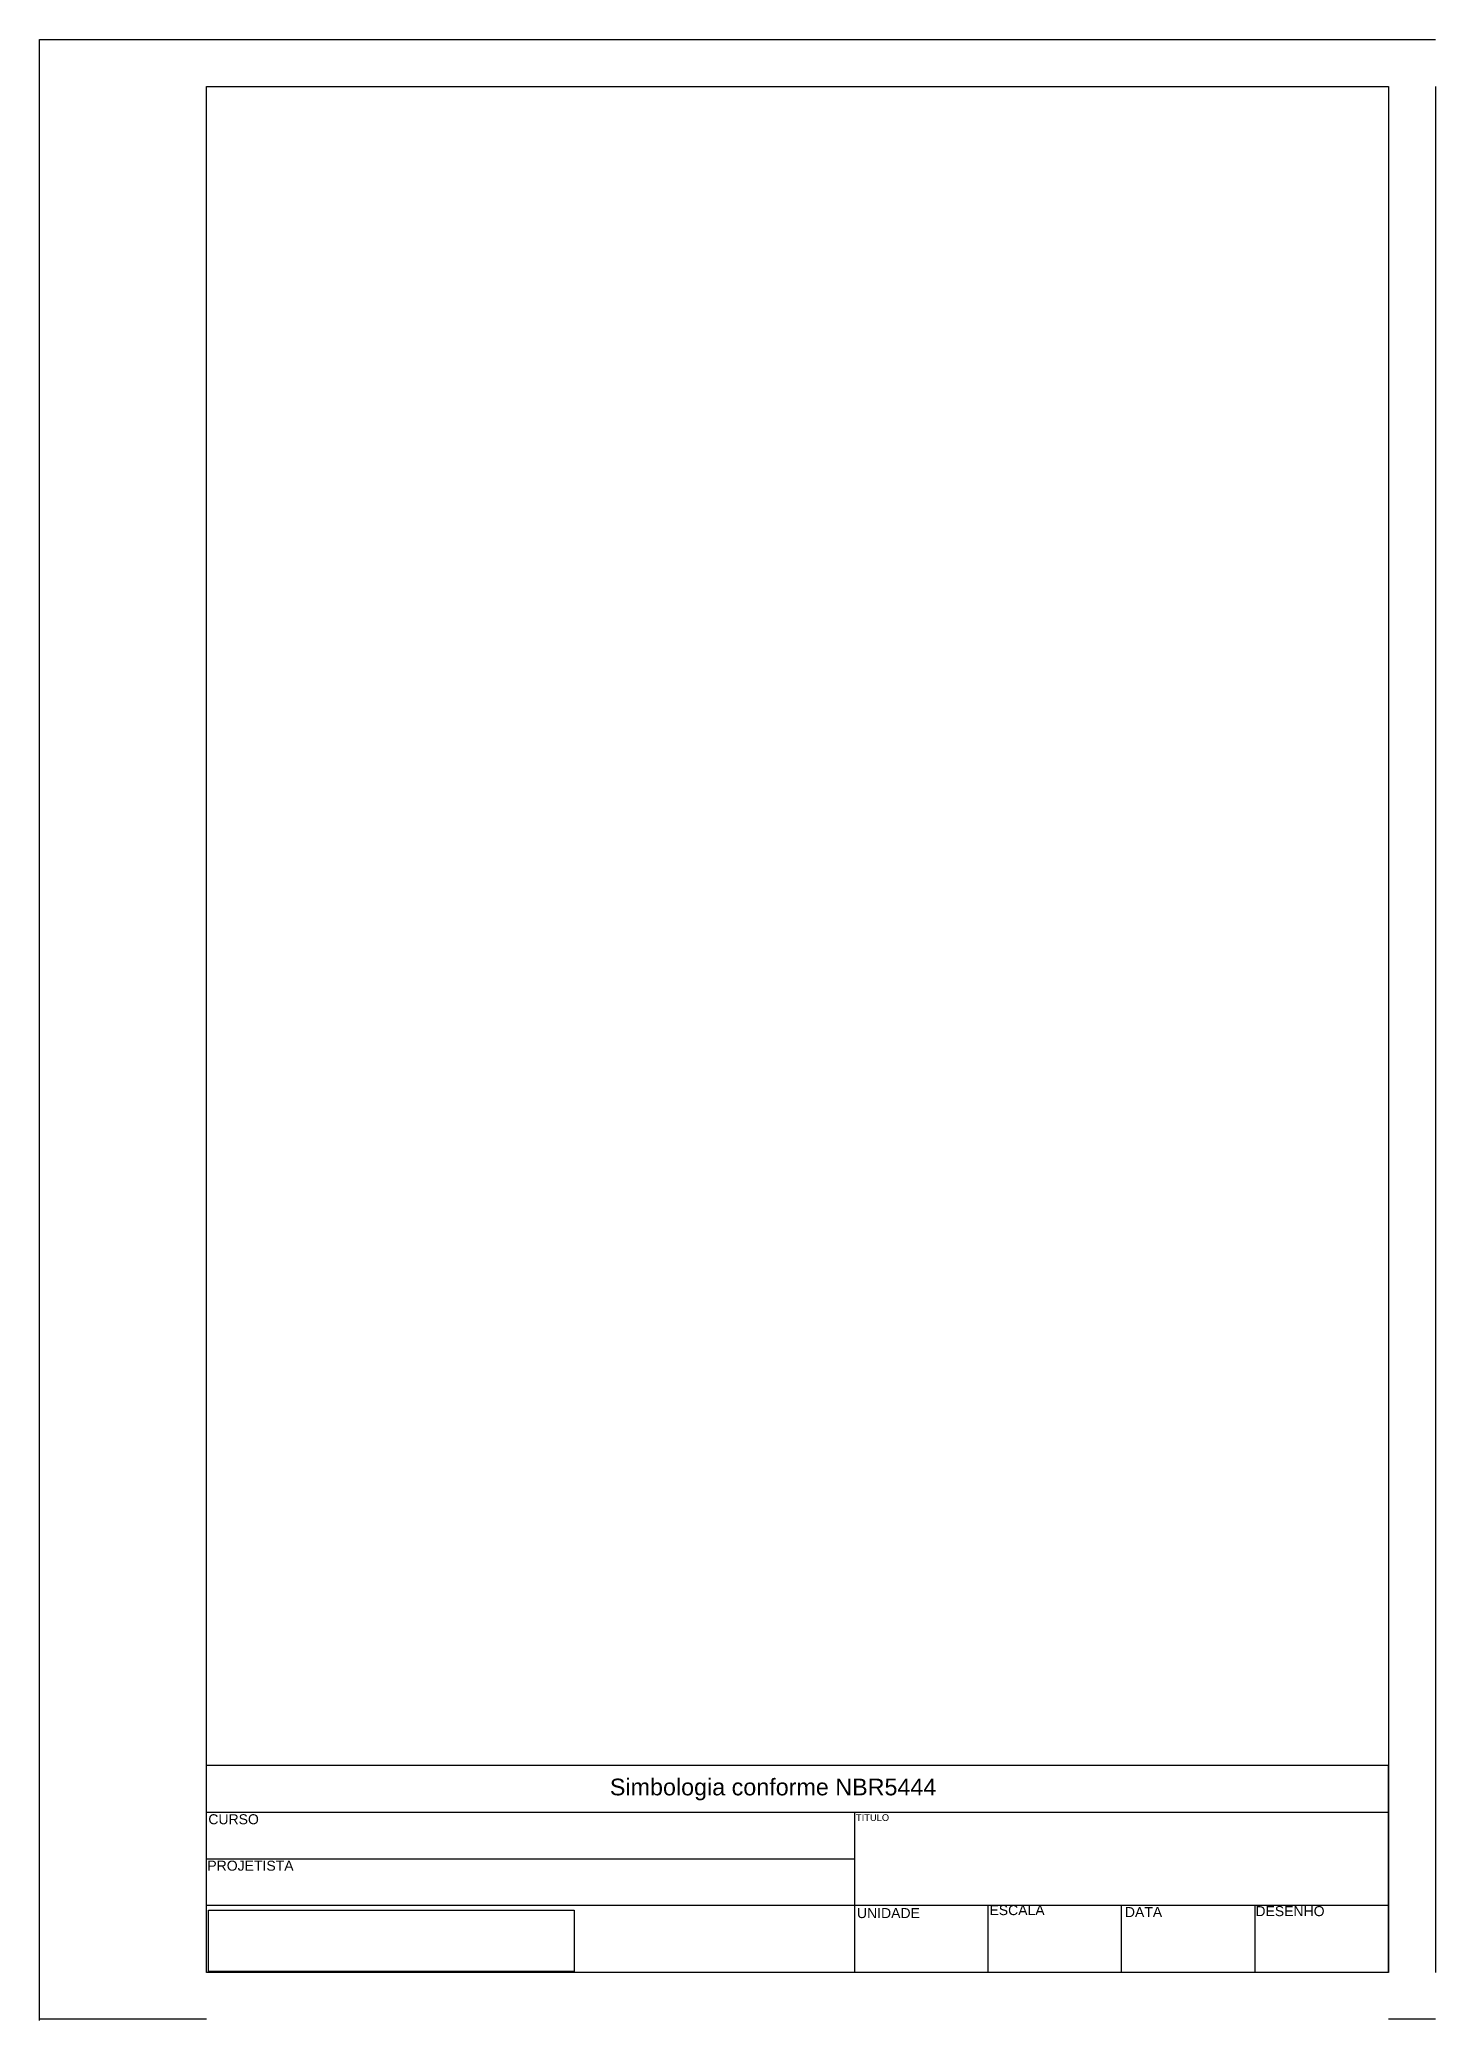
# Paper-space layout 'Layout3' of a CAD drawing. Header units: millimetres. Extents: x 0 to 209, y 0 to 297.
import ezdxf

# ---------------------------------------------------------------- set-up
doc = ezdxf.new("R2010")
doc.units = ezdxf.units.MM
doc.styles.get("Standard").update_dxf_attribs({"font": 'arial.ttf'})
picture_1 = doc.add_image_def('image1.jpg', size_in_pixel=(1903, 320))

psp = doc.layouts.new('Layout3')

# ---------------------------------------------------------------- linework, layer by layer
for p, q in [((0, 0), (0, 296.8)), ((0, 296.8), (209.12, 296.8)), ((0, 0.2), (0, 296.8)), ((25, 289.8), (202.12, 289.8)), ((25, 7.2), (25, 289.8)), ((202.12, 289.8), (202.12, 7.2)), ((209.12, 289.8), (209.12, 7.2)), ((202.12, 38.2), (25, 38.2)), ((202.12, 7.2), (202.12, 38.2)), ((25, 24.2), (25, 31.2)), ((25, 24.2), (25, 31.2)), ((25, 31.2), (122.12, 31.2)), ((122.12, 17.2), (122.12, 31.2)), ((122.12, 31.2), (202.12, 31.2)), ((25, 17.2), (25, 24.2)), ((25, 17.2), (25, 24.2)), ((25, 24.2), (122.12, 24.2)), ((25, 7.2), (25, 17.2)), ((25, 7.2), (25, 17.2)), ((202.12, 17.2), (25, 17.2)), ((122.12, 7.2), (122.12, 17.2)), ((142.12, 7.2), (142.12, 17.2)), ((162.12, 7.2), (162.12, 17.2)), ((182.12, 7.2), (182.12, 17.2)), ((202.12, 7.2), (202.12, 17.2)), ((202.12, 7.2), (25, 7.2)), ((202.12, 7.2), (122.12, 7.2)), ((162.12, 7.2), (142.12, 7.2)), ((182.12, 7.2), (162.12, 7.2)), ((202.12, 7.2), (182.12, 7.2)), ((202.12, 7.2), (202.12, 7.2)), ((25, 0.2), (0, 0.2)), ((209.12, 0.2), (202.12, 0.2))]:
    psp.add_line(p, q)

# ---------------------------------------------------------------- texts
at = {"attachment_point": 1}
for s, width, heights, insert, char_height in [('Simbologia conforme NBR5444', 100.5867, [0], (85.44, 36.22), 2.5), ('CURSO', 11.2586, [0], (25.28, 30.89), 1.5), ('\\pxi-4,l4;TITULO', 6.9626, [2.07], (122.31, 30.89), 1), ('PROJETISTA', 8.8884, [0], (25.13, 23.93), 1.5), ('UNIDADE', 6.5181, [0], (122.46, 16.83), 1.5), ('ESCALA', 8.1477, [0], (142.31, 17.27), 1.5), ('DATA', 6.2219, [0], (162.6, 16.98), 1.5), ('DESENHO', 7.2588, [0], (182.16, 17.12), 1.5)]:
    psp.add_mtext_dynamic_manual_height_columns(s, width=width, gutter_width=12.5, heights=heights, dxfattribs=dict(at, insert=insert, char_height=char_height))

# ---------------------------------------------------------------- pictures from other files: only their frames are drawn
image = psp.add_image(picture_1, insert=(25.28, 7.32), size_in_units=(54.81, 9.22))
image.dxf.flags = 7

doc.saveas('drawing.dxf')
